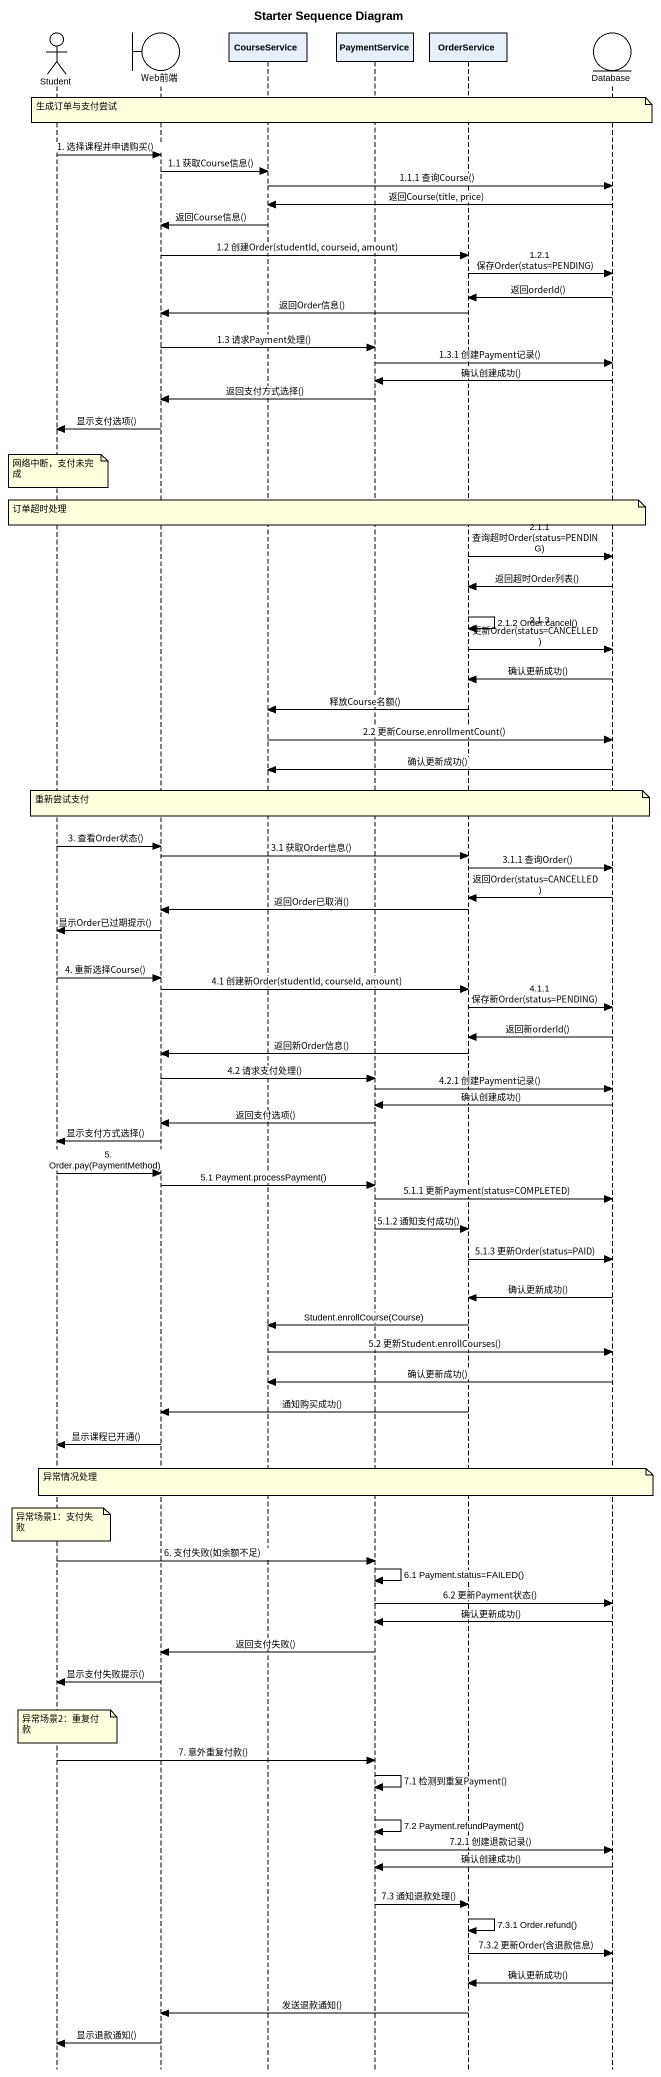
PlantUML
@startuml
title Starter Sequence Diagram
hide footbox
actor Student
boundary Web前端
participant CourseService
participant PaymentService
participant OrderService
entity "Database" as Database_

note over PaymentService : 生成订单与支付尝试
Student -> Web前端 : 1. 选择课程并申请购买()
Web前端 -> CourseService : 1.1 获取Course信息()
CourseService -> Database_ : 1.1.1 查询Course()
Database_ -> CourseService : 返回Course(title, price)
CourseService -> Web前端 : 返回Course信息()
Web前端 -> OrderService : 1.2 创建Order(studentId, courseid, amount)
OrderService -> Database_ : 1.2.1 保存Order(status=PENDING)
Database_ -> OrderService : 返回orderId()
OrderService -> Web前端 : 返回Order信息()
Web前端 -> PaymentService : 1.3 请求Payment处理()
PaymentService -> Database_ : 1.3.1 创建Payment记录()
Database_ -> PaymentService : 确认创建成功()
PaymentService -> Web前端 : 返回支付方式选择()
Web前端 -> Student : 显示支付选项()
note over Student : 网络中断，支付未完成
note over PaymentService : 订单超时处理
OrderService -> Database_ : 2.1.1 查询超时Order(status=PENDING)
Database_ -> OrderService : 返回超时Order列表()
OrderService -> OrderService : 2.1.2 Order.cancel()
OrderService -> Database_ : 2.1.3 更新Order(status=CANCELLED)
Database_ -> OrderService : 确认更新成功()
OrderService -> CourseService : 释放Course名额()
CourseService -> Database_ : 2.2 更新Course.enrollmentCount()
Database_ -> CourseService : 确认更新成功()
note over PaymentService : 重新尝试支付
Student -> Web前端 : 3. 查看Order状态()
Web前端 -> OrderService : 3.1 获取Order信息()
OrderService -> Database_ : 3.1.1 查询Order()
Database_ -> OrderService : 返回Order(status=CANCELLED)
OrderService -> Web前端 : 返回Order已取消()
Web前端 -> Student : 显示Order已过期提示()
Student -> Web前端 : 4. 重新选择Course()
Web前端 -> OrderService : 4.1 创建新Order(studentId, courseId, amount)
OrderService -> Database_ : 4.1.1 保存新Order(status=PENDING)
Database_ -> OrderService : 返回新orderId()
OrderService -> Web前端 : 返回新Order信息()
Web前端 -> PaymentService : 4.2 请求支付处理()
PaymentService -> Database_ : 4.2.1 创建Payment记录()
Database_ -> PaymentService : 确认创建成功()
PaymentService -> Web前端 : 返回支付选项()
Web前端 -> Student : 显示支付方式选择()
Student -> Web前端 : 5. Order.pay(PaymentMethod)
Web前端 -> PaymentService : 5.1 Payment.processPayment()
PaymentService -> Database_ : 5.1.1 更新Payment(status=COMPLETED)
PaymentService -> OrderService : 5.1.2 通知支付成功()
OrderService -> Database_ : 5.1.3 更新Order(status=PAID)
Database_ -> OrderService : 确认更新成功()
OrderService -> CourseService : Student.enrollCourse(Course)
CourseService -> Database_ : 5.2 更新Student.enrollCourses()
Database_ -> CourseService : 确认更新成功()
OrderService -> Web前端 : 通知购买成功()
Web前端 -> Student : 显示课程已开通()
note over PaymentService : 异常情况处理
note over Student : 异常场景1：支付失败
Student -> PaymentService : 6. 支付失败(如余额不足)
PaymentService -> PaymentService : 6.1 Payment.status=FAILED()
PaymentService -> Database_ : 6.2 更新Payment状态()
Database_ -> PaymentService : 确认更新成功()
PaymentService -> Web前端 : 返回支付失败()
Web前端 -> Student : 显示支付失败提示()
note over Student : 异常场景2：重复付款
Student -> PaymentService : 7. 意外重复付款()
PaymentService -> PaymentService : 7.1 检测到重复Payment()
PaymentService -> PaymentService : 7.2 Payment.refundPayment()
PaymentService -> Database_ : 7.2.1 创建退款记录()
Database_ -> PaymentService : 确认创建成功()
PaymentService -> OrderService : 7.3 通知退款处理()
OrderService -> OrderService : 7.3.1 Order.refund()
OrderService -> Database_ : 7.3.2 更新Order(含退款信息)
Database_ -> OrderService : 确认更新成功()
OrderService -> Web前端 : 发送退款通知()
Web前端 -> Student : 显示退款通知()
@enduml
